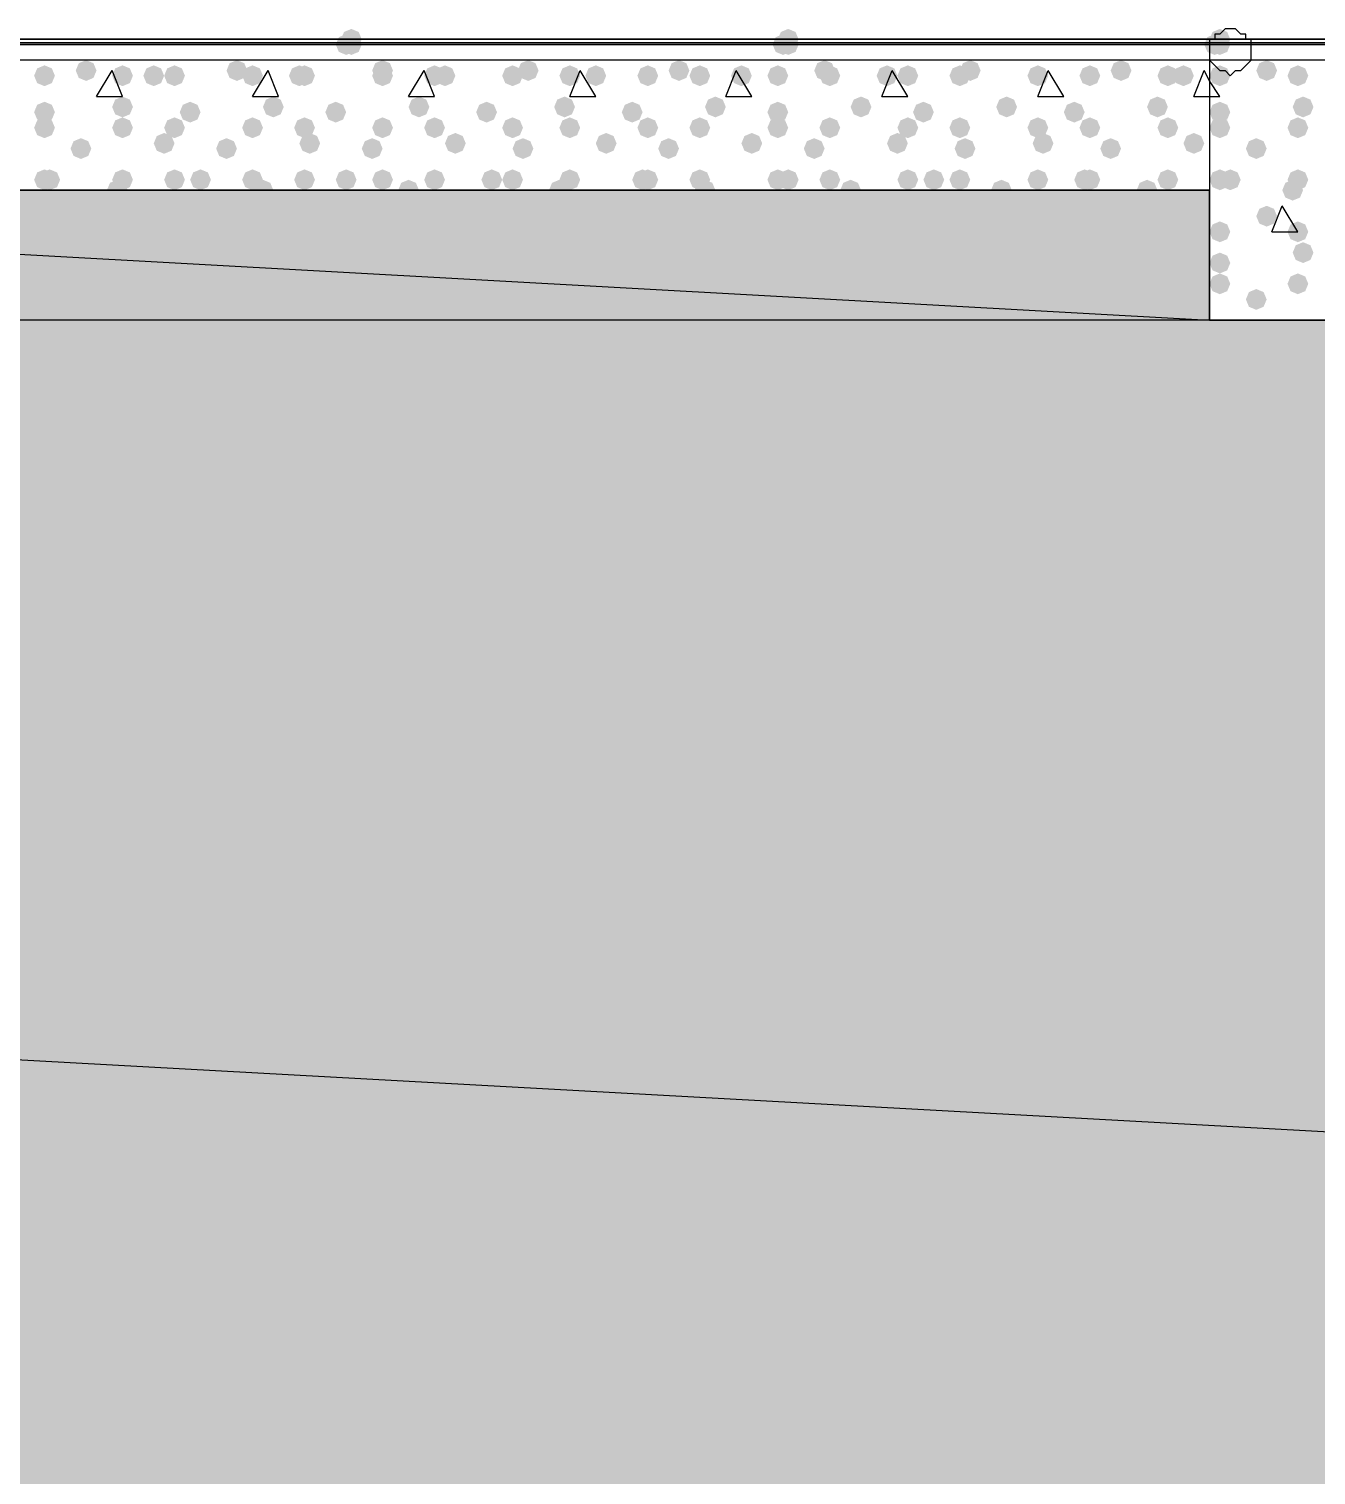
# Model space of a CAD drawing. Header units: millimetres. Extents: x 0 to 420, y 0 to 297.
# Drawn here: x 141.86 to 152.34, y 232.11 to 243.88 of the extents above; entities that cross this region are included whole.
import ezdxf

# ---------------------------------------------------------------- set-up
doc = ezdxf.new("R2010")
doc.units = ezdxf.units.MM
doc.layers.get('0').update_dxf_attribs({"linetype": 'CONTINUOUS'})

msp = doc.modelspace()

# ---------------------------------------------------------------- hatches: boundary and pattern name
at = {"true_color": 0x0000fe}
for points in [[(144.568333, 243.797667), (144.543463, 243.737871), (144.483667, 243.713), (144.423871, 243.737871), (144.399, 243.797667), (144.423871, 243.857462), (144.483667, 243.882333), (144.543462, 243.857463)], [(148.124333, 243.797667), (148.099463, 243.737871), (148.039667, 243.713), (147.979871, 243.737871), (147.955, 243.797667), (147.979871, 243.857462), (148.039667, 243.882333), (148.099462, 243.857463)], [(151.638, 243.797667), (151.613129, 243.737871), (151.553333, 243.713), (151.493538, 243.737871), (151.468667, 243.797667), (151.493537, 243.857462), (151.553333, 243.882333), (151.613129, 243.857463)], [(144.526, 243.755333), (144.501129, 243.695537), (144.441333, 243.670667), (144.381538, 243.695537), (144.356667, 243.755333), (144.381537, 243.815129), (144.441333, 243.84), (144.501129, 243.815129)], [(144.568333, 243.755333), (144.543463, 243.695537), (144.483667, 243.670667), (144.423871, 243.695537), (144.399, 243.755333), (144.423871, 243.815129), (144.483667, 243.84), (144.543462, 243.815129)], [(144.568333, 243.755333), (144.543463, 243.695537), (144.483667, 243.670667), (144.423871, 243.695537), (144.399, 243.755333), (144.423871, 243.815129), (144.483667, 243.84), (144.543462, 243.815129)], [(148.082, 243.755333), (148.057129, 243.695537), (147.997333, 243.670667), (147.937538, 243.695537), (147.912667, 243.755333), (147.937537, 243.815129), (147.997333, 243.84), (148.057129, 243.815129)], [(148.082, 243.755333), (148.057129, 243.695537), (147.997333, 243.670667), (147.937538, 243.695537), (147.912667, 243.755333), (147.937537, 243.815129), (147.997333, 243.84), (148.057129, 243.815129)], [(148.124333, 243.755333), (148.099463, 243.695537), (148.039667, 243.670667), (147.979871, 243.695537), (147.955, 243.755333), (147.979871, 243.815129), (148.039667, 243.84), (148.099462, 243.815129)], [(151.595667, 243.755333), (151.570796, 243.695537), (151.511, 243.670667), (151.451204, 243.695537), (151.426333, 243.755333), (151.451204, 243.815129), (151.511, 243.84), (151.570796, 243.815129)], [(151.638, 243.755333), (151.613129, 243.695537), (151.553333, 243.670667), (151.493538, 243.695537), (151.468667, 243.755333), (151.493537, 243.815129), (151.553333, 243.84), (151.613129, 243.815129)], [(151.638, 243.755333), (151.613129, 243.695537), (151.553333, 243.670667), (151.493538, 243.695537), (151.468667, 243.755333), (151.493537, 243.815129), (151.553333, 243.84), (151.613129, 243.815129)]]:
    msp.add_hatch(color=0, dxfattribs=at).paths.add_polyline_path(points, flags=0)
at = {"true_color": 0x000007}
h = msp.add_hatch(color=0, dxfattribs=at)
h.paths.add_polyline_path([(31.284333, 243.755333), (379.73, 243.755333)], flags=0)
h.paths.add_polyline_path([(379.73, 243.755333), (31.284333, 243.755333)], flags=0)
at = {"true_color": 0x000008}
for points in [[(142.409333, 243.543667), (142.384463, 243.483871), (142.324667, 243.459), (142.264871, 243.483871), (142.24, 243.543667), (142.264871, 243.603462), (142.324667, 243.628333), (142.384462, 243.603463)], [(143.637, 243.543667), (143.612129, 243.483871), (143.552333, 243.459), (143.492538, 243.483871), (143.467667, 243.543667), (143.492537, 243.603462), (143.552333, 243.628333), (143.612129, 243.603463)], [(144.822333, 243.543667), (144.797462, 243.483871), (144.737667, 243.459), (144.677871, 243.483871), (144.653, 243.543667), (144.677871, 243.603462), (144.737667, 243.628333), (144.797462, 243.603463)], [(146.007667, 243.543667), (145.982796, 243.483871), (145.923, 243.459), (145.863204, 243.483871), (145.838333, 243.543667), (145.863204, 243.603462), (145.923, 243.628333), (145.982796, 243.603463)], [(147.235333, 243.543667), (147.210463, 243.483871), (147.150667, 243.459), (147.090871, 243.483871), (147.066, 243.543667), (147.090871, 243.603462), (147.150667, 243.628333), (147.210462, 243.603463)], [(148.420667, 243.543667), (148.395796, 243.483871), (148.336, 243.459), (148.276204, 243.483871), (148.251333, 243.543667), (148.276204, 243.603462), (148.336, 243.628333), (148.395796, 243.603463)], [(149.606, 243.543667), (149.581129, 243.483871), (149.521333, 243.459), (149.461538, 243.483871), (149.436667, 243.543667), (149.461537, 243.603462), (149.521333, 243.628333), (149.581129, 243.603463)], [(150.833667, 243.543667), (150.808796, 243.483871), (150.749, 243.459), (150.689204, 243.483871), (150.664333, 243.543667), (150.689204, 243.603462), (150.749, 243.628333), (150.808796, 243.603463)], [(142.070667, 243.501333), (142.045796, 243.441537), (141.986, 243.416667), (141.926204, 243.441537), (141.901333, 243.501333), (141.926204, 243.561129), (141.986, 243.586), (142.045796, 243.561129)], [(142.705667, 243.501333), (142.680796, 243.441537), (142.621, 243.416667), (142.561204, 243.441537), (142.536333, 243.501333), (142.561204, 243.561129), (142.621, 243.586), (142.680796, 243.561129)], [(142.959667, 243.501333), (142.934796, 243.441537), (142.875, 243.416667), (142.815204, 243.441537), (142.790333, 243.501333), (142.815204, 243.561129), (142.875, 243.586), (142.934796, 243.561129)], [(143.129, 243.501333), (143.104129, 243.441537), (143.044333, 243.416667), (142.984537, 243.441537), (142.959667, 243.501333), (142.984537, 243.561129), (143.044333, 243.586), (143.104129, 243.561129)], [(143.764, 243.501333), (143.739129, 243.441537), (143.679333, 243.416667), (143.619538, 243.441537), (143.594667, 243.501333), (143.619537, 243.561129), (143.679333, 243.586), (143.739129, 243.561129)], [(144.145, 243.501333), (144.120129, 243.441537), (144.060333, 243.416667), (144.000538, 243.441537), (143.975667, 243.501333), (144.000537, 243.561129), (144.060333, 243.586), (144.120129, 243.561129)], [(144.187333, 243.501333), (144.162463, 243.441537), (144.102667, 243.416667), (144.042871, 243.441537), (144.018, 243.501333), (144.042871, 243.561129), (144.102667, 243.586), (144.162462, 243.561129)], [(144.822333, 243.501333), (144.797462, 243.441537), (144.737667, 243.416667), (144.677871, 243.441537), (144.653, 243.501333), (144.677871, 243.561129), (144.737667, 243.586), (144.797462, 243.561129)], [(145.245667, 243.501333), (145.220796, 243.441537), (145.161, 243.416667), (145.101204, 243.441537), (145.076333, 243.501333), (145.101204, 243.561129), (145.161, 243.586), (145.220796, 243.561129)], [(145.330333, 243.501333), (145.305463, 243.441537), (145.245667, 243.416667), (145.185871, 243.441537), (145.161, 243.501333), (145.185871, 243.561129), (145.245667, 243.586), (145.305462, 243.561129)], [(145.880667, 243.501333), (145.855796, 243.441537), (145.796, 243.416667), (145.736204, 243.441537), (145.711333, 243.501333), (145.736204, 243.561129), (145.796, 243.586), (145.855796, 243.561129)], [(146.346333, 243.501333), (146.321463, 243.441537), (146.261667, 243.416667), (146.201871, 243.441537), (146.177, 243.501333), (146.201871, 243.561129), (146.261667, 243.586), (146.321462, 243.561129)], [(146.558, 243.501333), (146.533129, 243.441537), (146.473333, 243.416667), (146.413538, 243.441537), (146.388667, 243.501333), (146.413537, 243.561129), (146.473333, 243.586), (146.533129, 243.561129)], [(146.981333, 243.501333), (146.956462, 243.441537), (146.896667, 243.416667), (146.836871, 243.441537), (146.812, 243.501333), (146.836871, 243.561129), (146.896667, 243.586), (146.956462, 243.561129)], [(147.404667, 243.501333), (147.379796, 243.441537), (147.32, 243.416667), (147.260204, 243.441537), (147.235333, 243.501333), (147.260204, 243.561129), (147.32, 243.586), (147.379796, 243.561129)], [(147.743333, 243.501333), (147.718462, 243.441537), (147.658667, 243.416667), (147.598871, 243.441537), (147.574, 243.501333), (147.598871, 243.561129), (147.658667, 243.586), (147.718462, 243.561129)], [(148.039667, 243.501333), (148.014796, 243.441537), (147.955, 243.416667), (147.895204, 243.441537), (147.870333, 243.501333), (147.895204, 243.561129), (147.955, 243.586), (148.014796, 243.561129)], [(148.463, 243.501333), (148.438129, 243.441537), (148.378333, 243.416667), (148.318537, 243.441537), (148.293667, 243.501333), (148.318537, 243.561129), (148.378333, 243.586), (148.438129, 243.561129)], [(148.928667, 243.501333), (148.903796, 243.441537), (148.844, 243.416667), (148.784204, 243.441537), (148.759333, 243.501333), (148.784204, 243.561129), (148.844, 243.586), (148.903796, 243.561129)], [(149.098, 243.501333), (149.073129, 243.441537), (149.013333, 243.416667), (148.953537, 243.441537), (148.928667, 243.501333), (148.953537, 243.561129), (149.013333, 243.586), (149.073129, 243.561129)], [(149.521333, 243.501333), (149.496462, 243.441537), (149.436667, 243.416667), (149.376871, 243.441537), (149.352, 243.501333), (149.376871, 243.561129), (149.436667, 243.586), (149.496462, 243.561129)], [(150.156333, 243.501333), (150.131463, 243.441537), (150.071667, 243.416667), (150.011871, 243.441537), (149.987, 243.501333), (150.011871, 243.561129), (150.071667, 243.586), (150.131462, 243.561129)], [(150.156333, 243.501333), (150.131463, 243.441537), (150.071667, 243.416667), (150.011871, 243.441537), (149.987, 243.501333), (150.011871, 243.561129), (150.071667, 243.586), (150.131462, 243.561129)], [(150.579667, 243.501333), (150.554796, 243.441537), (150.495, 243.416667), (150.435204, 243.441537), (150.410333, 243.501333), (150.435204, 243.561129), (150.495, 243.586), (150.554796, 243.561129)], [(151.214667, 243.501333), (151.189796, 243.441537), (151.13, 243.416667), (151.070204, 243.441537), (151.045333, 243.501333), (151.070204, 243.561129), (151.13, 243.586), (151.189796, 243.561129)], [(151.341667, 243.501333), (151.316796, 243.441537), (151.257, 243.416667), (151.197204, 243.441537), (151.172333, 243.501333), (151.197204, 243.561129), (151.257, 243.586), (151.316796, 243.561129)], [(142.070667, 243.205), (142.045796, 243.145204), (141.986, 243.120333), (141.926204, 243.145204), (141.901333, 243.205), (141.926204, 243.264796), (141.986, 243.289667), (142.045796, 243.264796)], [(142.705667, 243.247333), (142.680796, 243.187537), (142.621, 243.162667), (142.561204, 243.187537), (142.536333, 243.247333), (142.561204, 243.307129), (142.621, 243.332), (142.680796, 243.307129)], [(143.256, 243.205), (143.231129, 243.145204), (143.171333, 243.120333), (143.111538, 243.145204), (143.086667, 243.205), (143.111537, 243.264796), (143.171333, 243.289667), (143.231129, 243.264796)], [(143.933333, 243.247333), (143.908463, 243.187537), (143.848667, 243.162667), (143.788871, 243.187537), (143.764, 243.247333), (143.788871, 243.307129), (143.848667, 243.332), (143.908462, 243.307129)], [(144.441333, 243.205), (144.416462, 243.145204), (144.356667, 243.120333), (144.296871, 243.145204), (144.272, 243.205), (144.296871, 243.264796), (144.356667, 243.289667), (144.416462, 243.264796)], [(145.118667, 243.247333), (145.093796, 243.187537), (145.034, 243.162667), (144.974204, 243.187537), (144.949333, 243.247333), (144.974204, 243.307129), (145.034, 243.332), (145.093796, 243.307129)], [(145.669, 243.205), (145.644129, 243.145204), (145.584333, 243.120333), (145.524538, 243.145204), (145.499667, 243.205), (145.524537, 243.264796), (145.584333, 243.289667), (145.644129, 243.264796)], [(146.304, 243.247333), (146.279129, 243.187537), (146.219333, 243.162667), (146.159538, 243.187537), (146.134667, 243.247333), (146.159537, 243.307129), (146.219333, 243.332), (146.279129, 243.307129)], [(146.854333, 243.205), (146.829463, 243.145204), (146.769667, 243.120333), (146.709871, 243.145204), (146.685, 243.205), (146.709871, 243.264796), (146.769667, 243.289667), (146.829462, 243.264796)], [(147.531667, 243.247333), (147.506796, 243.187537), (147.447, 243.162667), (147.387204, 243.187537), (147.362333, 243.247333), (147.387204, 243.307129), (147.447, 243.332), (147.506796, 243.307129)], [(148.039667, 243.205), (148.014796, 243.145204), (147.955, 243.120333), (147.895204, 243.145204), (147.870333, 243.205), (147.895204, 243.264796), (147.955, 243.289667), (148.014796, 243.264796)], [(148.717, 243.247333), (148.692129, 243.187537), (148.632333, 243.162667), (148.572538, 243.187537), (148.547667, 243.247333), (148.572537, 243.307129), (148.632333, 243.332), (148.692129, 243.307129)], [(149.225, 243.205), (149.200129, 243.145204), (149.140333, 243.120333), (149.080538, 243.145204), (149.055667, 243.205), (149.080537, 243.264796), (149.140333, 243.289667), (149.200129, 243.264796)], [(149.902333, 243.247333), (149.877462, 243.187537), (149.817667, 243.162667), (149.757871, 243.187537), (149.733, 243.247333), (149.757871, 243.307129), (149.817667, 243.332), (149.877462, 243.307129)], [(150.452667, 243.205), (150.427796, 243.145204), (150.368, 243.120333), (150.308204, 243.145204), (150.283333, 243.205), (150.308204, 243.264796), (150.368, 243.289667), (150.427796, 243.264796)], [(151.13, 243.247333), (151.105129, 243.187537), (151.045333, 243.162667), (150.985538, 243.187537), (150.960667, 243.247333), (150.985537, 243.307129), (151.045333, 243.332), (151.105129, 243.307129)], [(142.070667, 243.078), (142.045796, 243.018204), (141.986, 242.993333), (141.926204, 243.018204), (141.901333, 243.078), (141.926204, 243.137796), (141.986, 243.162667), (142.045796, 243.137796)], [(142.705667, 243.078), (142.680796, 243.018204), (142.621, 242.993333), (142.561204, 243.018204), (142.536333, 243.078), (142.561204, 243.137796), (142.621, 243.162667), (142.680796, 243.137796)], [(143.129, 243.078), (143.104129, 243.018204), (143.044333, 242.993333), (142.984537, 243.018204), (142.959667, 243.078), (142.984537, 243.137796), (143.044333, 243.162667), (143.104129, 243.137796)], [(143.764, 243.078), (143.739129, 243.018204), (143.679333, 242.993333), (143.619538, 243.018204), (143.594667, 243.078), (143.619537, 243.137796), (143.679333, 243.162667), (143.739129, 243.137796)], [(144.187333, 243.078), (144.162463, 243.018204), (144.102667, 242.993333), (144.042871, 243.018204), (144.018, 243.078), (144.042871, 243.137796), (144.102667, 243.162667), (144.162462, 243.137796)], [(144.822333, 243.078), (144.797462, 243.018204), (144.737667, 242.993333), (144.677871, 243.018204), (144.653, 243.078), (144.677871, 243.137796), (144.737667, 243.162667), (144.797462, 243.137796)], [(145.245667, 243.078), (145.220796, 243.018204), (145.161, 242.993333), (145.101204, 243.018204), (145.076333, 243.078), (145.101204, 243.137796), (145.161, 243.162667), (145.220796, 243.137796)], [(145.880667, 243.078), (145.855796, 243.018204), (145.796, 242.993333), (145.736204, 243.018204), (145.711333, 243.078), (145.736204, 243.137796), (145.796, 243.162667), (145.855796, 243.137796)], [(146.346333, 243.078), (146.321463, 243.018204), (146.261667, 242.993333), (146.201871, 243.018204), (146.177, 243.078), (146.201871, 243.137796), (146.261667, 243.162667), (146.321462, 243.137796)], [(146.981333, 243.078), (146.956462, 243.018204), (146.896667, 242.993333), (146.836871, 243.018204), (146.812, 243.078), (146.836871, 243.137796), (146.896667, 243.162667), (146.956462, 243.137796)], [(147.404667, 243.078), (147.379796, 243.018204), (147.32, 242.993333), (147.260204, 243.018204), (147.235333, 243.078), (147.260204, 243.137796), (147.32, 243.162667), (147.379796, 243.137796)], [(148.039667, 243.078), (148.014796, 243.018204), (147.955, 242.993333), (147.895204, 243.018204), (147.870333, 243.078), (147.895204, 243.137796), (147.955, 243.162667), (148.014796, 243.137796)], [(148.463, 243.078), (148.438129, 243.018204), (148.378333, 242.993333), (148.318537, 243.018204), (148.293667, 243.078), (148.318537, 243.137796), (148.378333, 243.162667), (148.438129, 243.137796)], [(149.098, 243.078), (149.073129, 243.018204), (149.013333, 242.993333), (148.953537, 243.018204), (148.928667, 243.078), (148.953537, 243.137796), (149.013333, 243.162667), (149.073129, 243.137796)], [(149.521333, 243.078), (149.496462, 243.018204), (149.436667, 242.993333), (149.376871, 243.018204), (149.352, 243.078), (149.376871, 243.137796), (149.436667, 243.162667), (149.496462, 243.137796)], [(150.156333, 243.078), (150.131463, 243.018204), (150.071667, 242.993333), (150.011871, 243.018204), (149.987, 243.078), (150.011871, 243.137796), (150.071667, 243.162667), (150.131462, 243.137796)], [(150.579667, 243.078), (150.554796, 243.018204), (150.495, 242.993333), (150.435204, 243.018204), (150.410333, 243.078), (150.435204, 243.137796), (150.495, 243.162667), (150.554796, 243.137796)], [(151.214667, 243.078), (151.189796, 243.018204), (151.13, 242.993333), (151.070204, 243.018204), (151.045333, 243.078), (151.070204, 243.137796), (151.13, 243.162667), (151.189796, 243.137796)], [(143.044333, 242.951), (143.019463, 242.891204), (142.959667, 242.866333), (142.899871, 242.891204), (142.875, 242.951), (142.899871, 243.010796), (142.959667, 243.035667), (143.019462, 243.010796)], [(144.229667, 242.951), (144.204796, 242.891204), (144.145, 242.866333), (144.085204, 242.891204), (144.060333, 242.951), (144.085204, 243.010796), (144.145, 243.035667), (144.204796, 243.010796)], [(145.415, 242.951), (145.390129, 242.891204), (145.330333, 242.866333), (145.270538, 242.891204), (145.245667, 242.951), (145.270537, 243.010796), (145.330333, 243.035667), (145.390129, 243.010796)], [(146.642667, 242.951), (146.617796, 242.891204), (146.558, 242.866333), (146.498204, 242.891204), (146.473333, 242.951), (146.498204, 243.010796), (146.558, 243.035667), (146.617796, 243.010796)], [(147.828, 242.951), (147.803129, 242.891204), (147.743333, 242.866333), (147.683538, 242.891204), (147.658667, 242.951), (147.683537, 243.010796), (147.743333, 243.035667), (147.803129, 243.010796)], [(149.013333, 242.951), (148.988463, 242.891204), (148.928667, 242.866333), (148.868871, 242.891204), (148.844, 242.951), (148.868871, 243.010796), (148.928667, 243.035667), (148.988462, 243.010796)], [(150.198667, 242.951), (150.173796, 242.891204), (150.114, 242.866333), (150.054204, 242.891204), (150.029333, 242.951), (150.054204, 243.010796), (150.114, 243.035667), (150.173796, 243.010796)], [(151.426333, 242.951), (151.401462, 242.891204), (151.341667, 242.866333), (151.281871, 242.891204), (151.257, 242.951), (151.281871, 243.010796), (151.341667, 243.035667), (151.401462, 243.010796)], [(142.367, 242.908667), (142.342129, 242.848871), (142.282333, 242.824), (142.222538, 242.848871), (142.197667, 242.908667), (142.222537, 242.968462), (142.282333, 242.993333), (142.342129, 242.968463)], [(143.552333, 242.908667), (143.527463, 242.848871), (143.467667, 242.824), (143.407871, 242.848871), (143.383, 242.908667), (143.407871, 242.968462), (143.467667, 242.993333), (143.527462, 242.968463)], [(144.737667, 242.908667), (144.712796, 242.848871), (144.653, 242.824), (144.593204, 242.848871), (144.568333, 242.908667), (144.593204, 242.968462), (144.653, 242.993333), (144.712796, 242.968463)], [(145.965333, 242.908667), (145.940463, 242.848871), (145.880667, 242.824), (145.820871, 242.848871), (145.796, 242.908667), (145.820871, 242.968462), (145.880667, 242.993333), (145.940462, 242.968463)], [(147.150667, 242.908667), (147.125796, 242.848871), (147.066, 242.824), (147.006204, 242.848871), (146.981333, 242.908667), (147.006204, 242.968462), (147.066, 242.993333), (147.125796, 242.968463)], [(148.336, 242.908667), (148.311129, 242.848871), (148.251333, 242.824), (148.191538, 242.848871), (148.166667, 242.908667), (148.191537, 242.968462), (148.251333, 242.993333), (148.311129, 242.968463)], [(149.563667, 242.908667), (149.538796, 242.848871), (149.479, 242.824), (149.419204, 242.848871), (149.394333, 242.908667), (149.419204, 242.968462), (149.479, 242.993333), (149.538796, 242.968463)], [(150.749, 242.908667), (150.724129, 242.848871), (150.664333, 242.824), (150.604537, 242.848871), (150.579667, 242.908667), (150.604537, 242.968462), (150.664333, 242.993333), (150.724129, 242.968463)], [(142.070667, 242.654667), (142.045796, 242.594871), (141.986, 242.57), (141.926204, 242.594871), (141.901333, 242.654667), (141.926204, 242.714462), (141.986, 242.739333), (142.045796, 242.714463)], [(142.113, 242.654667), (142.088129, 242.594871), (142.028333, 242.57), (141.968538, 242.594871), (141.943667, 242.654667), (141.968537, 242.714462), (142.028333, 242.739333), (142.088129, 242.714463)], [(142.705667, 242.654667), (142.680796, 242.594871), (142.621, 242.57), (142.561204, 242.594871), (142.536333, 242.654667), (142.561204, 242.714462), (142.621, 242.739333), (142.680796, 242.714463)], [(143.129, 242.654667), (143.104129, 242.594871), (143.044333, 242.57), (142.984537, 242.594871), (142.959667, 242.654667), (142.984537, 242.714462), (143.044333, 242.739333), (143.104129, 242.714463)], [(143.340667, 242.654667), (143.315796, 242.594871), (143.256, 242.57), (143.196204, 242.594871), (143.171333, 242.654667), (143.196204, 242.714462), (143.256, 242.739333), (143.315796, 242.714463)], [(143.764, 242.654667), (143.739129, 242.594871), (143.679333, 242.57), (143.619538, 242.594871), (143.594667, 242.654667), (143.619537, 242.714462), (143.679333, 242.739333), (143.739129, 242.714463)], [(144.187333, 242.654667), (144.162463, 242.594871), (144.102667, 242.57), (144.042871, 242.594871), (144.018, 242.654667), (144.042871, 242.714462), (144.102667, 242.739333), (144.162462, 242.714463)], [(144.526, 242.654667), (144.501129, 242.594871), (144.441333, 242.57), (144.381538, 242.594871), (144.356667, 242.654667), (144.381537, 242.714462), (144.441333, 242.739333), (144.501129, 242.714463)], [(144.822333, 242.654667), (144.797462, 242.594871), (144.737667, 242.57), (144.677871, 242.594871), (144.653, 242.654667), (144.677871, 242.714462), (144.737667, 242.739333), (144.797462, 242.714463)], [(145.245667, 242.654667), (145.220796, 242.594871), (145.161, 242.57), (145.101204, 242.594871), (145.076333, 242.654667), (145.101204, 242.714462), (145.161, 242.739333), (145.220796, 242.714463)], [(145.711333, 242.654667), (145.686462, 242.594871), (145.626667, 242.57), (145.566871, 242.594871), (145.542, 242.654667), (145.566871, 242.714462), (145.626667, 242.739333), (145.686462, 242.714463)], [(145.880667, 242.654667), (145.855796, 242.594871), (145.796, 242.57), (145.736204, 242.594871), (145.711333, 242.654667), (145.736204, 242.714462), (145.796, 242.739333), (145.855796, 242.714463)], [(146.346333, 242.654667), (146.321463, 242.594871), (146.261667, 242.57), (146.201871, 242.594871), (146.177, 242.654667), (146.201871, 242.714462), (146.261667, 242.739333), (146.321462, 242.714463)], [(146.939, 242.654667), (146.914129, 242.594871), (146.854333, 242.57), (146.794537, 242.594871), (146.769667, 242.654667), (146.794537, 242.714462), (146.854333, 242.739333), (146.914129, 242.714463)], [(146.981333, 242.654667), (146.956462, 242.594871), (146.896667, 242.57), (146.836871, 242.594871), (146.812, 242.654667), (146.836871, 242.714462), (146.896667, 242.739333), (146.956462, 242.714463)], [(147.404667, 242.654667), (147.379796, 242.594871), (147.32, 242.57), (147.260204, 242.594871), (147.235333, 242.654667), (147.260204, 242.714462), (147.32, 242.739333), (147.379796, 242.714463)], [(148.039667, 242.654667), (148.014796, 242.594871), (147.955, 242.57), (147.895204, 242.594871), (147.870333, 242.654667), (147.895204, 242.714462), (147.955, 242.739333), (148.014796, 242.714463)], [(148.124333, 242.654667), (148.099463, 242.594871), (148.039667, 242.57), (147.979871, 242.594871), (147.955, 242.654667), (147.979871, 242.714462), (148.039667, 242.739333), (148.099462, 242.714463)], [(148.463, 242.654667), (148.438129, 242.594871), (148.378333, 242.57), (148.318537, 242.594871), (148.293667, 242.654667), (148.318537, 242.714462), (148.378333, 242.739333), (148.438129, 242.714463)], [(149.098, 242.654667), (149.073129, 242.594871), (149.013333, 242.57), (148.953537, 242.594871), (148.928667, 242.654667), (148.953537, 242.714462), (149.013333, 242.739333), (149.073129, 242.714463)], [(149.309667, 242.654667), (149.284796, 242.594871), (149.225, 242.57), (149.165204, 242.594871), (149.140333, 242.654667), (149.165204, 242.714462), (149.225, 242.739333), (149.284796, 242.714463)], [(149.521333, 242.654667), (149.496462, 242.594871), (149.436667, 242.57), (149.376871, 242.594871), (149.352, 242.654667), (149.376871, 242.714462), (149.436667, 242.739333), (149.496462, 242.714463)], [(150.156333, 242.654667), (150.131463, 242.594871), (150.071667, 242.57), (150.011871, 242.594871), (149.987, 242.654667), (150.011871, 242.714462), (150.071667, 242.739333), (150.131462, 242.714463)], [(150.537333, 242.654667), (150.512462, 242.594871), (150.452667, 242.57), (150.392871, 242.594871), (150.368, 242.654667), (150.392871, 242.714462), (150.452667, 242.739333), (150.512462, 242.714463)], [(150.579667, 242.654667), (150.554796, 242.594871), (150.495, 242.57), (150.435204, 242.594871), (150.410333, 242.654667), (150.435204, 242.714462), (150.495, 242.739333), (150.554796, 242.714463)], [(151.214667, 242.654667), (151.189796, 242.594871), (151.13, 242.57), (151.070204, 242.594871), (151.045333, 242.654667), (151.070204, 242.714462), (151.13, 242.739333), (151.189796, 242.714463)], [(142.663333, 242.57), (142.638463, 242.510204), (142.578667, 242.485333), (142.518871, 242.510204), (142.494, 242.57), (142.518871, 242.629796), (142.578667, 242.654667), (142.638462, 242.629796)], [(143.848667, 242.57), (143.823796, 242.510204), (143.764, 242.485333), (143.704204, 242.510204), (143.679333, 242.57), (143.704204, 242.629796), (143.764, 242.654667), (143.823796, 242.629796)], [(145.034, 242.57), (145.009129, 242.510204), (144.949333, 242.485333), (144.889538, 242.510204), (144.864667, 242.57), (144.889537, 242.629796), (144.949333, 242.654667), (145.009129, 242.629796)], [(146.261667, 242.57), (146.236796, 242.510204), (146.177, 242.485333), (146.117204, 242.510204), (146.092333, 242.57), (146.117204, 242.629796), (146.177, 242.654667), (146.236796, 242.629796)], [(147.447, 242.57), (147.422129, 242.510204), (147.362333, 242.485333), (147.302538, 242.510204), (147.277667, 242.57), (147.302537, 242.629796), (147.362333, 242.654667), (147.422129, 242.629796)], [(148.632333, 242.57), (148.607463, 242.510204), (148.547667, 242.485333), (148.487871, 242.510204), (148.463, 242.57), (148.487871, 242.629796), (148.547667, 242.654667), (148.607462, 242.629796)], [(149.86, 242.57), (149.835129, 242.510204), (149.775333, 242.485333), (149.715538, 242.510204), (149.690667, 242.57), (149.715537, 242.629796), (149.775333, 242.654667), (149.835129, 242.629796)], [(151.045333, 242.57), (151.020463, 242.510204), (150.960667, 242.485333), (150.900871, 242.510204), (150.876, 242.57), (150.900871, 242.629796), (150.960667, 242.654667), (151.020462, 242.629796)]]:
    msp.add_hatch(color=0, dxfattribs=at).paths.add_polyline_path(points, flags=0)
at = {"true_color": 0x000007}
for points in [[(152.019, 243.543667), (151.994129, 243.483871), (151.934333, 243.459), (151.874538, 243.483871), (151.849667, 243.543667), (151.874537, 243.603462), (151.934333, 243.628333), (151.994129, 243.603463)], [(151.638, 243.501333), (151.613129, 243.441537), (151.553333, 243.416667), (151.493538, 243.441537), (151.468667, 243.501333), (151.493537, 243.561129), (151.553333, 243.586), (151.613129, 243.561129)], [(152.273, 243.501333), (152.248129, 243.441537), (152.188333, 243.416667), (152.128537, 243.441537), (152.103667, 243.501333), (152.128537, 243.561129), (152.188333, 243.586), (152.248129, 243.561129)], [(151.638, 243.205), (151.613129, 243.145204), (151.553333, 243.120333), (151.493538, 243.145204), (151.468667, 243.205), (151.493537, 243.264796), (151.553333, 243.289667), (151.613129, 243.264796)], [(152.315333, 243.247333), (152.290462, 243.187537), (152.230667, 243.162667), (152.170871, 243.187537), (152.146, 243.247333), (152.170871, 243.307129), (152.230667, 243.332), (152.290462, 243.307129)], [(151.638, 243.078), (151.613129, 243.018204), (151.553333, 242.993333), (151.493538, 243.018204), (151.468667, 243.078), (151.493537, 243.137796), (151.553333, 243.162667), (151.613129, 243.137796)], [(152.273, 243.078), (152.248129, 243.018204), (152.188333, 242.993333), (152.128537, 243.018204), (152.103667, 243.078), (152.128537, 243.137796), (152.188333, 243.162667), (152.248129, 243.137796)], [(151.934333, 242.908667), (151.909463, 242.848871), (151.849667, 242.824), (151.789871, 242.848871), (151.765, 242.908667), (151.789871, 242.968462), (151.849667, 242.993333), (151.909462, 242.968463)], [(151.638, 242.654667), (151.613129, 242.594871), (151.553333, 242.57), (151.493538, 242.594871), (151.468667, 242.654667), (151.493537, 242.714462), (151.553333, 242.739333), (151.613129, 242.714463)], [(151.722667, 242.654667), (151.697796, 242.594871), (151.638, 242.57), (151.578204, 242.594871), (151.553333, 242.654667), (151.578204, 242.714462), (151.638, 242.739333), (151.697796, 242.714463)], [(152.273, 242.654667), (152.248129, 242.594871), (152.188333, 242.57), (152.128537, 242.594871), (152.103667, 242.654667), (152.128537, 242.714462), (152.188333, 242.739333), (152.248129, 242.714463)], [(152.230667, 242.57), (152.205796, 242.510204), (152.146, 242.485333), (152.086204, 242.510204), (152.061333, 242.57), (152.086204, 242.629796), (152.146, 242.654667), (152.205796, 242.629796)], [(152.019, 242.358333), (151.994129, 242.298537), (151.934333, 242.273667), (151.874538, 242.298537), (151.849667, 242.358333), (151.874537, 242.418129), (151.934333, 242.443), (151.994129, 242.418129)], [(151.638, 242.231333), (151.613129, 242.171537), (151.553333, 242.146667), (151.493538, 242.171537), (151.468667, 242.231333), (151.493537, 242.291129), (151.553333, 242.316), (151.613129, 242.291129)], [(152.273, 242.231333), (152.248129, 242.171537), (152.188333, 242.146667), (152.128537, 242.171537), (152.103667, 242.231333), (152.128537, 242.291129), (152.188333, 242.316), (152.248129, 242.291129)], [(152.315333, 242.062), (152.290462, 242.002204), (152.230667, 241.977333), (152.170871, 242.002204), (152.146, 242.062), (152.170871, 242.121796), (152.230667, 242.146667), (152.290462, 242.121796)], [(151.638, 241.977333), (151.613129, 241.917537), (151.553333, 241.892667), (151.493538, 241.917537), (151.468667, 241.977333), (151.493537, 242.037129), (151.553333, 242.062), (151.613129, 242.037129)], [(151.638, 241.808), (151.613129, 241.748204), (151.553333, 241.723333), (151.493538, 241.748204), (151.468667, 241.808), (151.493537, 241.867796), (151.553333, 241.892667), (151.613129, 241.867796)], [(152.273, 241.808), (152.248129, 241.748204), (152.188333, 241.723333), (152.128537, 241.748204), (152.103667, 241.808), (152.128537, 241.867796), (152.188333, 241.892667), (152.248129, 241.867796)], [(151.934333, 241.681), (151.909463, 241.621204), (151.849667, 241.596333), (151.789871, 241.621204), (151.765, 241.681), (151.789871, 241.740796), (151.849667, 241.765667), (151.909462, 241.740796)]]:
    msp.add_hatch(color=0, dxfattribs=at).paths.add_polyline_path(points, flags=0)
at = {"true_color": 0x000008}
h = msp.add_hatch(color=0, dxfattribs=at)
h.paths.add_polyline_path([(151.468667, 242.57), (132.376333, 242.57), (151.468667, 241.511667)], flags=0)
h.paths.add_polyline_path([(132.376333, 242.57), (151.468667, 241.511667), (132.376333, 241.511667)], flags=0)
h = msp.add_hatch(color=0, dxfattribs=at)
h.paths.add_polyline_path([(378.544667, 241.511667), (32.469667, 241.511667), (378.544667, 222.461667)], flags=0)
h.paths.add_polyline_path([(32.469667, 241.511667), (378.544667, 222.461667), (32.469667, 222.461667)], flags=0)

# ---------------------------------------------------------------- linework, layer by layer
at = {"color": 0, "true_color": 0x000007}
for points in [[(151.468667, 243.713), (151.468667, 243.670667), (151.468667, 243.628333), (151.511, 243.586), (151.553333, 243.543667), (151.595667, 243.543667), (151.638, 243.501333), (151.680333, 243.543667), (151.722667, 243.543667), (151.765, 243.586), (151.807333, 243.628333), (151.807333, 243.670667), (151.807333, 243.713), (151.807333, 243.755333), (151.807333, 243.797667), (151.765, 243.797667), (151.765, 243.84), (151.722667, 243.84), (151.680333, 243.882333), (151.638, 243.882333), (151.595667, 243.882333), (151.553333, 243.84), (151.511, 243.84), (151.511, 243.797667), (151.468667, 243.797667), (151.468667, 243.755333)], [(31.284333, 243.755333), (379.73, 243.755333)], [(31.284333, 243.755333), (379.73, 243.755333)], [(379.73, 243.755333), (31.284333, 243.755333)], [(151.468667, 243.628333), (151.468667, 241.511667), (153.585333, 241.511667), (153.585333, 243.628333)]]:
    msp.add_lwpolyline(points, close=True, dxfattribs=at)
for points in [[(379.73, 243.797667), (31.242, 243.797667), (379.73, 243.797667), (31.242, 243.755333)], [(379.73, 243.797667), (31.242, 243.797667), (31.242, 243.755333)], [(379.73, 243.755333), (31.284333, 243.755333), (31.242, 243.755333)], [(31.284333, 243.755333), (379.73, 243.755333)], [(31.284333, 243.755333), (379.73, 243.755333)], [(151.468667, 243.628333), (132.376333, 243.628333)], [(151.553333, 243.332), (151.468667, 243.459)], [(151.468667, 243.332), (151.553333, 243.332)], [(132.376333, 242.57), (151.468667, 242.57)], [(151.976667, 242.231333), (152.061333, 242.443)], [(152.188333, 242.231333), (152.061333, 242.443)], [(151.976667, 242.231333), (152.188333, 242.231333)]]:
    msp.add_lwpolyline(points, dxfattribs=at)
at = {"color": 0, "true_color": 0x000008}
for points in [[(142.409333, 243.332), (142.536333, 243.543667)], [(142.621, 243.332), (142.536333, 243.543667)], [(143.679333, 243.332), (143.806333, 243.543667)], [(143.891, 243.332), (143.806333, 243.543667)], [(144.949333, 243.332), (145.076333, 243.543667)], [(145.161, 243.332), (145.076333, 243.543667)], [(146.261667, 243.332), (146.346333, 243.543667)], [(146.473333, 243.332), (146.346333, 243.543667)], [(147.531667, 243.332), (147.616333, 243.543667)], [(147.743333, 243.332), (147.616333, 243.543667)], [(148.801667, 243.332), (148.886333, 243.543667)], [(149.013333, 243.332), (148.886333, 243.543667)], [(150.071667, 243.332), (150.156333, 243.543667)], [(150.283333, 243.332), (150.156333, 243.543667)], [(151.341667, 243.332), (151.426333, 243.543667)], [(151.468667, 243.459), (151.426333, 243.543667)], [(142.409333, 243.332), (142.621, 243.332)], [(143.679333, 243.332), (143.891, 243.332)], [(144.949333, 243.332), (145.161, 243.332)], [(146.261667, 243.332), (146.473333, 243.332)], [(147.531667, 243.332), (147.743333, 243.332)], [(148.801667, 243.332), (149.013333, 243.332)], [(150.071667, 243.332), (150.283333, 243.332)], [(151.341667, 243.332), (151.468667, 243.332)]]:
    msp.add_lwpolyline(points, dxfattribs=at)
for points in [[(151.468667, 242.57), (132.376333, 242.57), (151.468667, 241.511667)], [(132.376333, 242.57), (151.468667, 241.511667), (132.376333, 241.511667)], [(378.544667, 241.511667), (32.469667, 241.511667), (378.544667, 222.461667)], [(32.469667, 241.511667), (378.544667, 222.461667), (32.469667, 222.461667)]]:
    msp.add_lwpolyline(points, close=True, dxfattribs=at)

doc.saveas('drawing.dxf')
